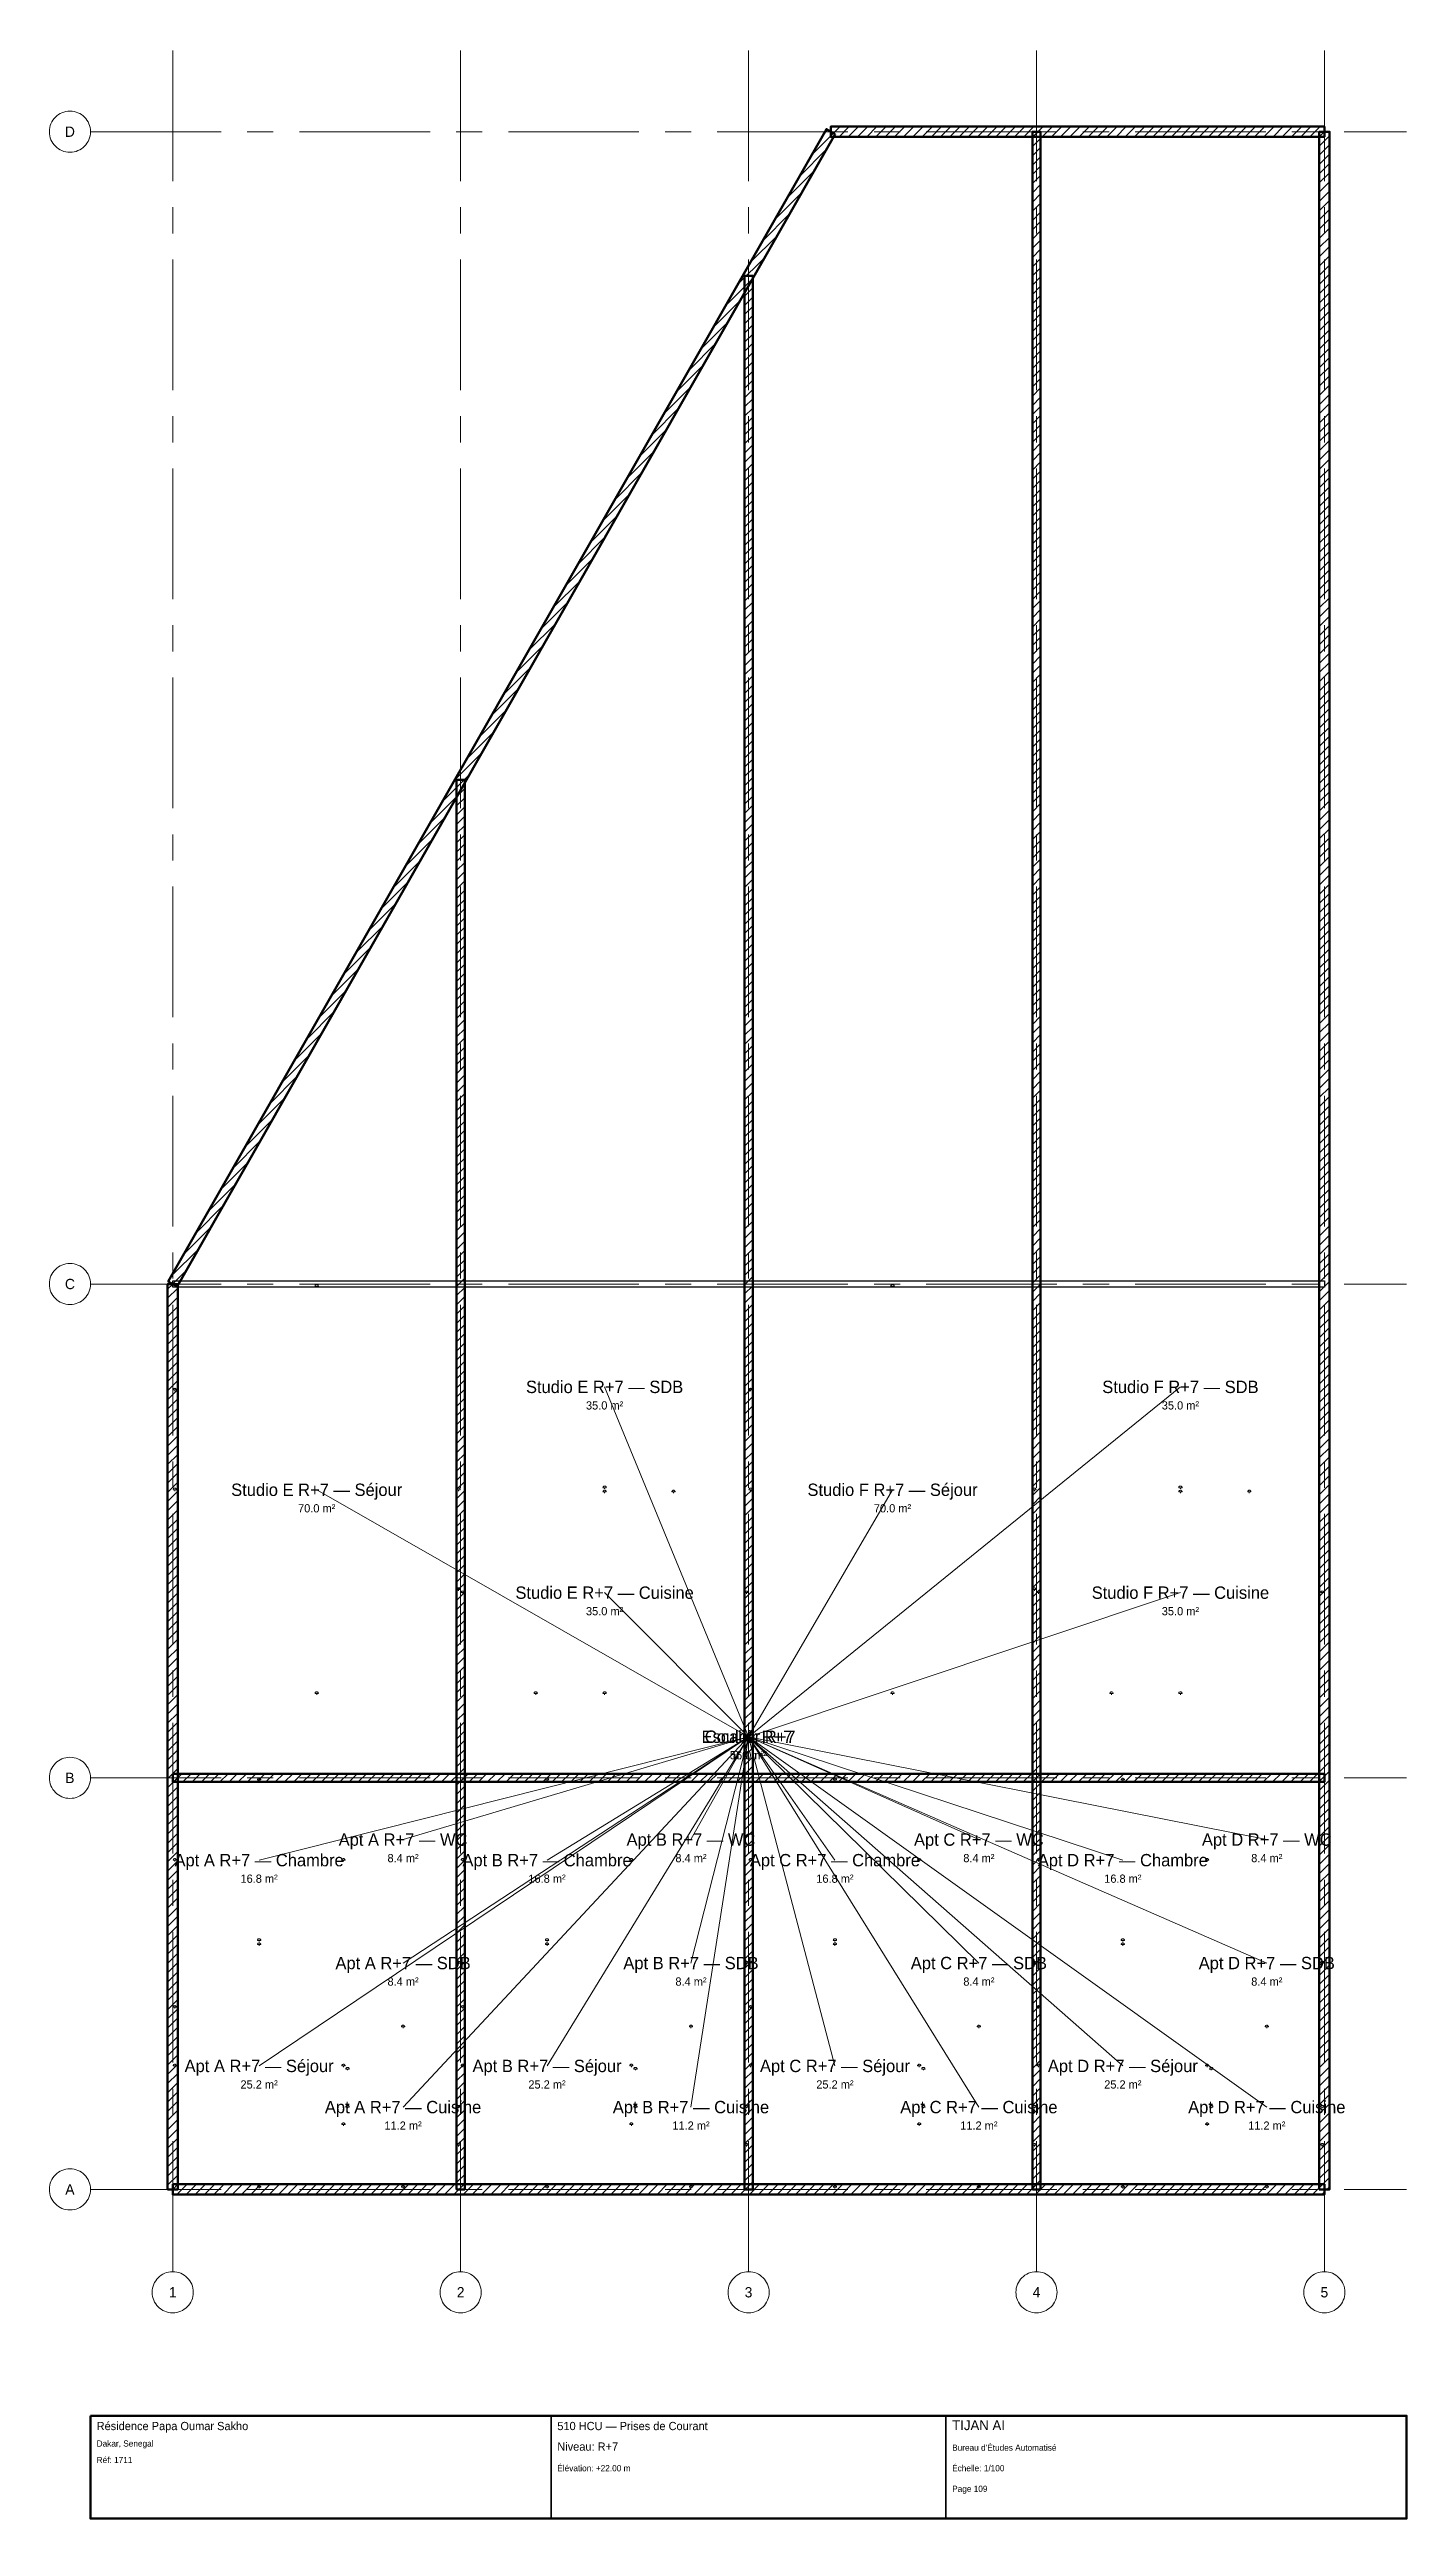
# Model space of a CAD drawing. Header units: metres. Extents: x -3 to 30, y -8 to 52.
import ezdxf
from ezdxf.enums import TextEntityAlignment as Align

# ---------------------------------------------------------------- set-up
doc = ezdxf.new("R2010")
doc.units = ezdxf.units.M
doc.linetypes.add('CENTER', pattern=[5.08, 3.175, -0.635, 0.635, -0.635])
for name, color, linetype, lineweight in [('A-HATCH', 8, 'Continuous', 0), ('A-TEXT', 7, 'Continuous', 0), ('A-WALL', 7, 'Continuous', 50), ('A-WALL-INT', 8, 'Continuous', 25), ('E-POWR', 6, 'Continuous', 18), ('G-CART', 7, 'Continuous', 35), ('S-GRID', 8, 'CENTER', 9)]:
    doc.layers.add(name, color=color, linetype=linetype, lineweight=lineweight)

# ---------------------------------------------------------------- blocks, each defined once
blk = doc.blocks.new('TJ_PRISE')
at = {"layer": 'E-POWR'}
for p, q in [((-0.04, 0), (0.04, 0)), ((0, 0), (0, -0.03))]:
    blk.add_line(p, q, dxfattribs=at)
blk.add_lwpolyline([(0.04, 0), (0.039, 0.01), (0.035, 0.02), (0.028, 0.028), (0.02, 0.035), (0.01, 0.039), (0, 0.04), (-0.01, 0.039), (-0.02, 0.035), (-0.028, 0.028), (-0.035, 0.02), (-0.039, 0.01), (-0.04, 0)], dxfattribs=at)

msp = doc.modelspace()

# ---------------------------------------------------------------- hatches: boundary and pattern name
at = {"layer": 'A-HATCH'}
h = msp.add_hatch(dxfattribs=at)
h.set_pattern_fill('ANSI31', scale=0.05)
h.paths.add_polyline_path([(16.109, 49.938), (0.109, 21.938), (-0.109, 22.062), (15.891, 50.062), (16.109, 49.938)])
h = msp.add_hatch(dxfattribs=at)
h.set_pattern_fill('ANSI31', scale=0.05)
h.paths.add_polyline_path([(28, 49.875), (16, 49.875), (16, 50.125), (28, 50.125), (28, 49.875)])
h = msp.add_hatch(dxfattribs=at)
h.set_pattern_fill('ANSI31', scale=0.05)
h.paths.add_polyline_path([(20.9, 0), (20.9, 50), (21.1, 50), (21.1, 0), (20.9, 0)])
h = msp.add_hatch(dxfattribs=at)
h.set_pattern_fill('ANSI31', scale=0.05)
h.paths.add_polyline_path([(27.875, 0), (27.875, 50), (28.125, 50), (28.125, 0), (27.875, 0)])
h = msp.add_hatch(dxfattribs=at)
h.set_pattern_fill('ANSI31', scale=0.05)
h.paths.add_polyline_path([(13.9, 0), (13.9, 46.5), (14.1, 46.5), (14.1, 0), (13.9, 0)])
h = msp.add_hatch(dxfattribs=at)
h.set_pattern_fill('ANSI31', scale=0.05)
h.paths.add_polyline_path([(6.9, 0), (6.9, 34.25), (7.1, 34.25), (7.1, 0), (6.9, 0)])
h = msp.add_hatch(dxfattribs=at)
h.set_pattern_fill('ANSI31', scale=0.05)
h.paths.add_polyline_path([(0.125, 22), (0.125, 0), (-0.125, 0), (-0.125, 22), (0.125, 22)])
h = msp.add_hatch(dxfattribs=at)
h.set_pattern_fill('ANSI31', scale=0.05)
h.paths.add_polyline_path([(0, 10.1), (28, 10.1), (28, 9.9), (0, 9.9), (0, 10.1)])
h = msp.add_hatch(dxfattribs=at)
h.set_pattern_fill('ANSI31', scale=0.05)
h.paths.add_polyline_path([(0, 0.125), (28, 0.125), (28, -0.125), (0, -0.125), (0, 0.125)])

# ---------------------------------------------------------------- linework, layer by layer
at = {"layer": 'A-WALL'}
for points in [[(16.109, 49.938), (0.109, 21.938), (-0.109, 22.062), (15.891, 50.062)], [(28, 49.875), (16, 49.875), (16, 50.125), (28, 50.125)], [(20.9, 0), (20.9, 50), (21.1, 50), (21.1, 0)], [(27.875, 0), (27.875, 50), (28.125, 50), (28.125, 0)], [(13.9, 0), (13.9, 46.5), (14.1, 46.5), (14.1, 0)], [(6.9, 0), (6.9, 34.25), (7.1, 34.25), (7.1, 0)], [(0.125, 22), (0.125, 0), (-0.125, 0), (-0.125, 22)], [(0, 10.1), (28, 10.1), (28, 9.9), (0, 9.9)], [(0, 0.125), (28, 0.125), (28, -0.125), (0, -0.125)]]:
    msp.add_lwpolyline(points, close=True, dxfattribs=at)
at = {"layer": 'A-WALL-INT'}
msp.add_lwpolyline([(0, 22.075), (28, 22.075), (28, 21.925), (0, 21.925)], close=True, dxfattribs=at)
at = {"layer": 'E-POWR', "color": 6, "lineweight": 18}
for q in [(10.5, 19.5), (24.5, 19.5), (3.5, 17), (17.5, 17), (10.5, 14.5), (24.5, 14.5), (2.1, 3), (2.1, 8), (5.6, 2), (5.6, 5.5), (5.6, 8.5), (9.1, 3), (9.1, 8), (12.6, 2), (12.6, 5.5), (12.6, 8.5), (14, 11), (16.1, 3), (16.1, 8), (19.6, 2), (19.6, 5.5), (19.6, 8.5), (23.1, 3), (23.1, 8), (26.6, 2), (26.6, 5.5), (26.6, 8.5)]:
    msp.add_line((14, 11), q, dxfattribs=at)
at = {"layer": 'G-CART'}
for p, q in [((9.2, -5.5), (9.2, -8)), ((18.8, -5.5), (18.8, -8))]:
    msp.add_line(p, q, dxfattribs=at)
at = {"layer": 'G-CART', "lineweight": 50}
msp.add_lwpolyline([(-2, -5.5), (30, -5.5), (30, -8), (-2, -8)], close=True, dxfattribs=at)
at = {"layer": 'S-GRID', "linetype": 'CENTER'}
for p, q in [((0, -2), (0, 52)), ((7, -2), (7, 52)), ((14, -2), (14, 52)), ((21, -2), (21, 52)), ((28, -2), (28, 52)), ((-2, 50), (30, 50)), ((-2, 22), (30, 22)), ((-2, 10), (30, 10)), ((-2, 0), (30, 0))]:
    msp.add_line(p, q, dxfattribs=at)
at = {"layer": 'S-GRID'}
for centre in [(-2.5, 50), (-2.5, 22), (-2.5, 10), (-2.5, 0), (0, -2.5), (7, -2.5), (14, -2.5), (21, -2.5), (28, -2.5)]:
    msp.add_circle(centre, 0.5, dxfattribs=at)

# ---------------------------------------------------------------- block references
at = {"layer": 'E-POWR'}
for p in [(3.5, 21.95), (17.5, 21.95), (0.05, 19.425), (14.05, 19.425), (0.05, 17), (6.95, 17), (10.5, 17.05), (10.5, 16.95), (12.175, 16.95), (14.05, 17), (20.95, 17), (24.5, 17.05), (24.5, 16.95), (26.175, 16.95), (6.95, 14.575), (7.05, 14.5), (13.95, 14.5), (20.95, 14.575), (21.05, 14.5), (27.95, 14.5), (3.5, 12.05), (8.825, 12.05), (10.5, 12.05), (17.5, 12.05), (22.825, 12.05), (24.5, 12.05), (2.1, 9.95), (9.1, 9.95), (16.1, 9.95), (23.1, 9.95), (0.05, 8), (4.15, 8), (7.05, 8), (11.15, 8), (14.05, 8), (18.15, 8), (21.05, 8), (25.15, 8), (2.1, 6.05), (9.1, 6.05), (16.1, 6.05), (23.1, 6.05), (2.1, 5.95), (6.95, 5.5), (9.1, 5.95), (13.95, 5.5), (16.1, 5.95), (20.95, 5.5), (23.1, 5.95), (27.95, 5.5), (0.05, 4.425), (7.05, 4.425), (14.05, 4.425), (21.05, 4.425), (5.6, 3.95), (12.6, 3.95), (19.6, 3.95), (26.6, 3.95), (0.05, 3), (4.15, 3), (7.05, 3), (11.15, 3), (14.05, 3), (18.15, 3), (21.05, 3), (25.15, 3), (4.25, 2.925), (11.25, 2.925), (18.25, 2.925), (25.25, 2.925), (4.25, 2), (6.95, 2), (11.25, 2), (13.95, 2), (18.25, 2), (20.95, 2), (25.25, 2), (27.95, 2), (4.15, 1.575), (11.15, 1.575), (18.15, 1.575), (25.15, 1.575), (6.95, 1.075), (13.95, 1.075), (20.95, 1.075), (27.95, 1.075), (2.1, 0.05), (5.6, 0.05), (9.1, 0.05), (12.6, 0.05), (16.1, 0.05), (19.6, 0.05), (23.1, 0.05), (26.6, 0.05)]:
    msp.add_blockref('TJ_PRISE', p, dxfattribs=at)

# ---------------------------------------------------------------- texts
at = {"layer": 'A-TEXT'}
for s, height, p in [('Studio E R+7 — SDB', 0.3, (10.5, 19.5)), ('Studio F R+7 — SDB', 0.3, (24.5, 19.5)), ('35.0 m²', 0.2, (10.5, 19.05)), ('35.0 m²', 0.2, (24.5, 19.05)), ('Studio E R+7 — Séjour', 0.3, (3.5, 17)), ('Studio F R+7 — Séjour', 0.3, (17.5, 17)), ('70.0 m²', 0.2, (3.5, 16.55)), ('70.0 m²', 0.2, (17.5, 16.55)), ('Studio E R+7 — Cuisine', 0.3, (10.5, 14.5)), ('Studio F R+7 — Cuisine', 0.3, (24.5, 14.5)), ('35.0 m²', 0.2, (10.5, 14.05)), ('35.0 m²', 0.2, (24.5, 14.05)), ('Escalier R+7', 0.3, (14, 11)), ('Couloir R+7', 0.3, (14, 11)), ('56.0 m²', 0.2, (14, 10.55)), ('8.0 m²', 0.2, (14, 10.55)), ('Apt A R+7 — WC', 0.3, (5.6, 8.5)), ('Apt B R+7 — WC', 0.3, (12.6, 8.5)), ('Apt C R+7 — WC', 0.3, (19.6, 8.5)), ('Apt D R+7 — WC', 0.3, (26.6, 8.5)), ('Apt A R+7 — Chambre', 0.3, (2.1, 8)), ('8.4 m²', 0.2, (5.6, 8.05)), ('Apt B R+7 — Chambre', 0.3, (9.1, 8)), ('8.4 m²', 0.2, (12.6, 8.05)), ('Apt C R+7 — Chambre', 0.3, (16.1, 8)), ('8.4 m²', 0.2, (19.6, 8.05)), ('Apt D R+7 — Chambre', 0.3, (23.1, 8)), ('8.4 m²', 0.2, (26.6, 8.05)), ('16.8 m²', 0.2, (2.1, 7.55)), ('16.8 m²', 0.2, (9.1, 7.55)), ('16.8 m²', 0.2, (16.1, 7.55)), ('16.8 m²', 0.2, (23.1, 7.55)), ('Apt A R+7 — SDB', 0.3, (5.6, 5.5)), ('Apt B R+7 — SDB', 0.3, (12.6, 5.5)), ('Apt C R+7 — SDB', 0.3, (19.6, 5.5)), ('Apt D R+7 — SDB', 0.3, (26.6, 5.5)), ('8.4 m²', 0.2, (5.6, 5.05)), ('8.4 m²', 0.2, (12.6, 5.05)), ('8.4 m²', 0.2, (19.6, 5.05)), ('8.4 m²', 0.2, (26.6, 5.05)), ('Apt A R+7 — Séjour', 0.3, (2.1, 3)), ('Apt B R+7 — Séjour', 0.3, (9.1, 3)), ('Apt C R+7 — Séjour', 0.3, (16.1, 3)), ('Apt D R+7 — Séjour', 0.3, (23.1, 3)), ('25.2 m²', 0.2, (2.1, 2.55)), ('25.2 m²', 0.2, (9.1, 2.55)), ('25.2 m²', 0.2, (16.1, 2.55)), ('25.2 m²', 0.2, (23.1, 2.55)), ('Apt A R+7 — Cuisine', 0.3, (5.6, 2)), ('Apt B R+7 — Cuisine', 0.3, (12.6, 2)), ('Apt C R+7 — Cuisine', 0.3, (19.6, 2)), ('Apt D R+7 — Cuisine', 0.3, (26.6, 2)), ('11.2 m²', 0.2, (5.6, 1.55)), ('11.2 m²', 0.2, (12.6, 1.55)), ('11.2 m²', 0.2, (19.6, 1.55)), ('11.2 m²', 0.2, (26.6, 1.55))]:
    msp.add_text(s, height=height, dxfattribs=at).set_placement(p, align=Align.MIDDLE_CENTER)
at = {"layer": 'G-CART'}
for s, height, p in [('Résidence Papa Oumar Sakho', 0.2, (-1.85, -5.85)), ('510 HCU — Prises de Courant', 0.2, (9.35, -5.85)), ('TIJAN AI', 0.24, (18.95, -5.85)), ('Dakar, Senegal', 0.15, (-1.85, -6.25)), ('Réf: 1711', 0.15, (-1.85, -6.65)), ('Niveau: R+7', 0.2, (9.35, -6.35)), ("Bureau d'Études Automatisé", 0.15, (18.95, -6.35)), ('Élévation: +22.00 m', 0.15, (9.35, -6.85)), ('Échelle: 1/100', 0.15, (18.95, -6.85)), ('Page 109', 0.15, (18.95, -7.35))]:
    msp.add_text(s, height=height, dxfattribs=at).set_placement(p)
at = {"layer": 'S-GRID'}
for s, p in [('D', (-2.5, 50)), ('C', (-2.5, 22)), ('B', (-2.5, 10)), ('A', (-2.5, 0)), ('1', (0, -2.5)), ('2', (7, -2.5)), ('3', (14, -2.5)), ('4', (21, -2.5)), ('5', (28, -2.5))]:
    msp.add_text(s, height=0.25, dxfattribs=at).set_placement(p, align=Align.MIDDLE_CENTER)

doc.saveas('drawing.dxf')
